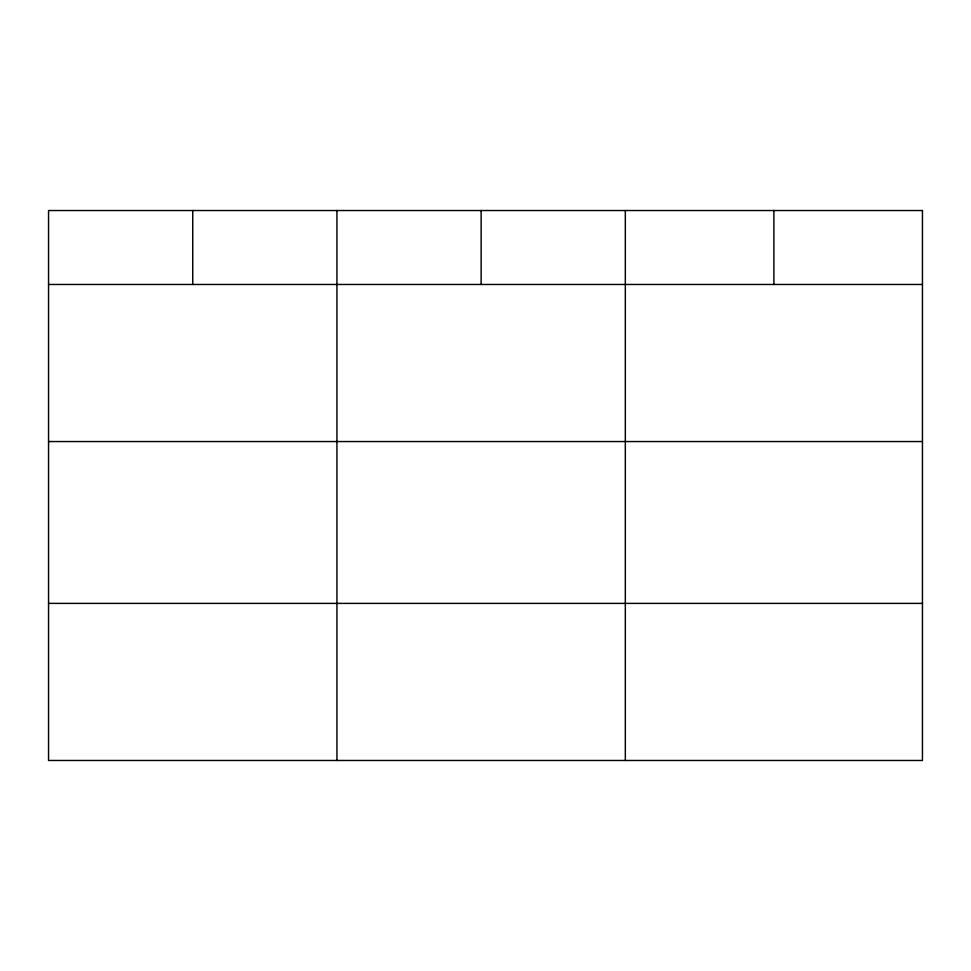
<?xml version="1.0" encoding="UTF-8"?>
<svg xmlns="http://www.w3.org/2000/svg" width="971" height="971" viewBox="0 0 971 971"><rect width="100%" height="100%" fill="white"/><g stroke="black" fill="none" stroke-linecap="round" stroke-linejoin="round"><path stroke-width="1.46" d="M48.55 284.467L922.45 284.467M48.55 441.55L922.45 441.55M48.55 603.392L922.45 603.392M773.887 210.525L773.887 284.467M625.324 210.525L625.324 760.475M481.131 210.525L481.131 284.467M336.937 210.525L336.937 760.475M192.744 210.525L192.744 284.467M922.45 210.525L48.55 210.525L48.55 760.475L922.45 760.475L922.45 210.525"/></g></svg>
